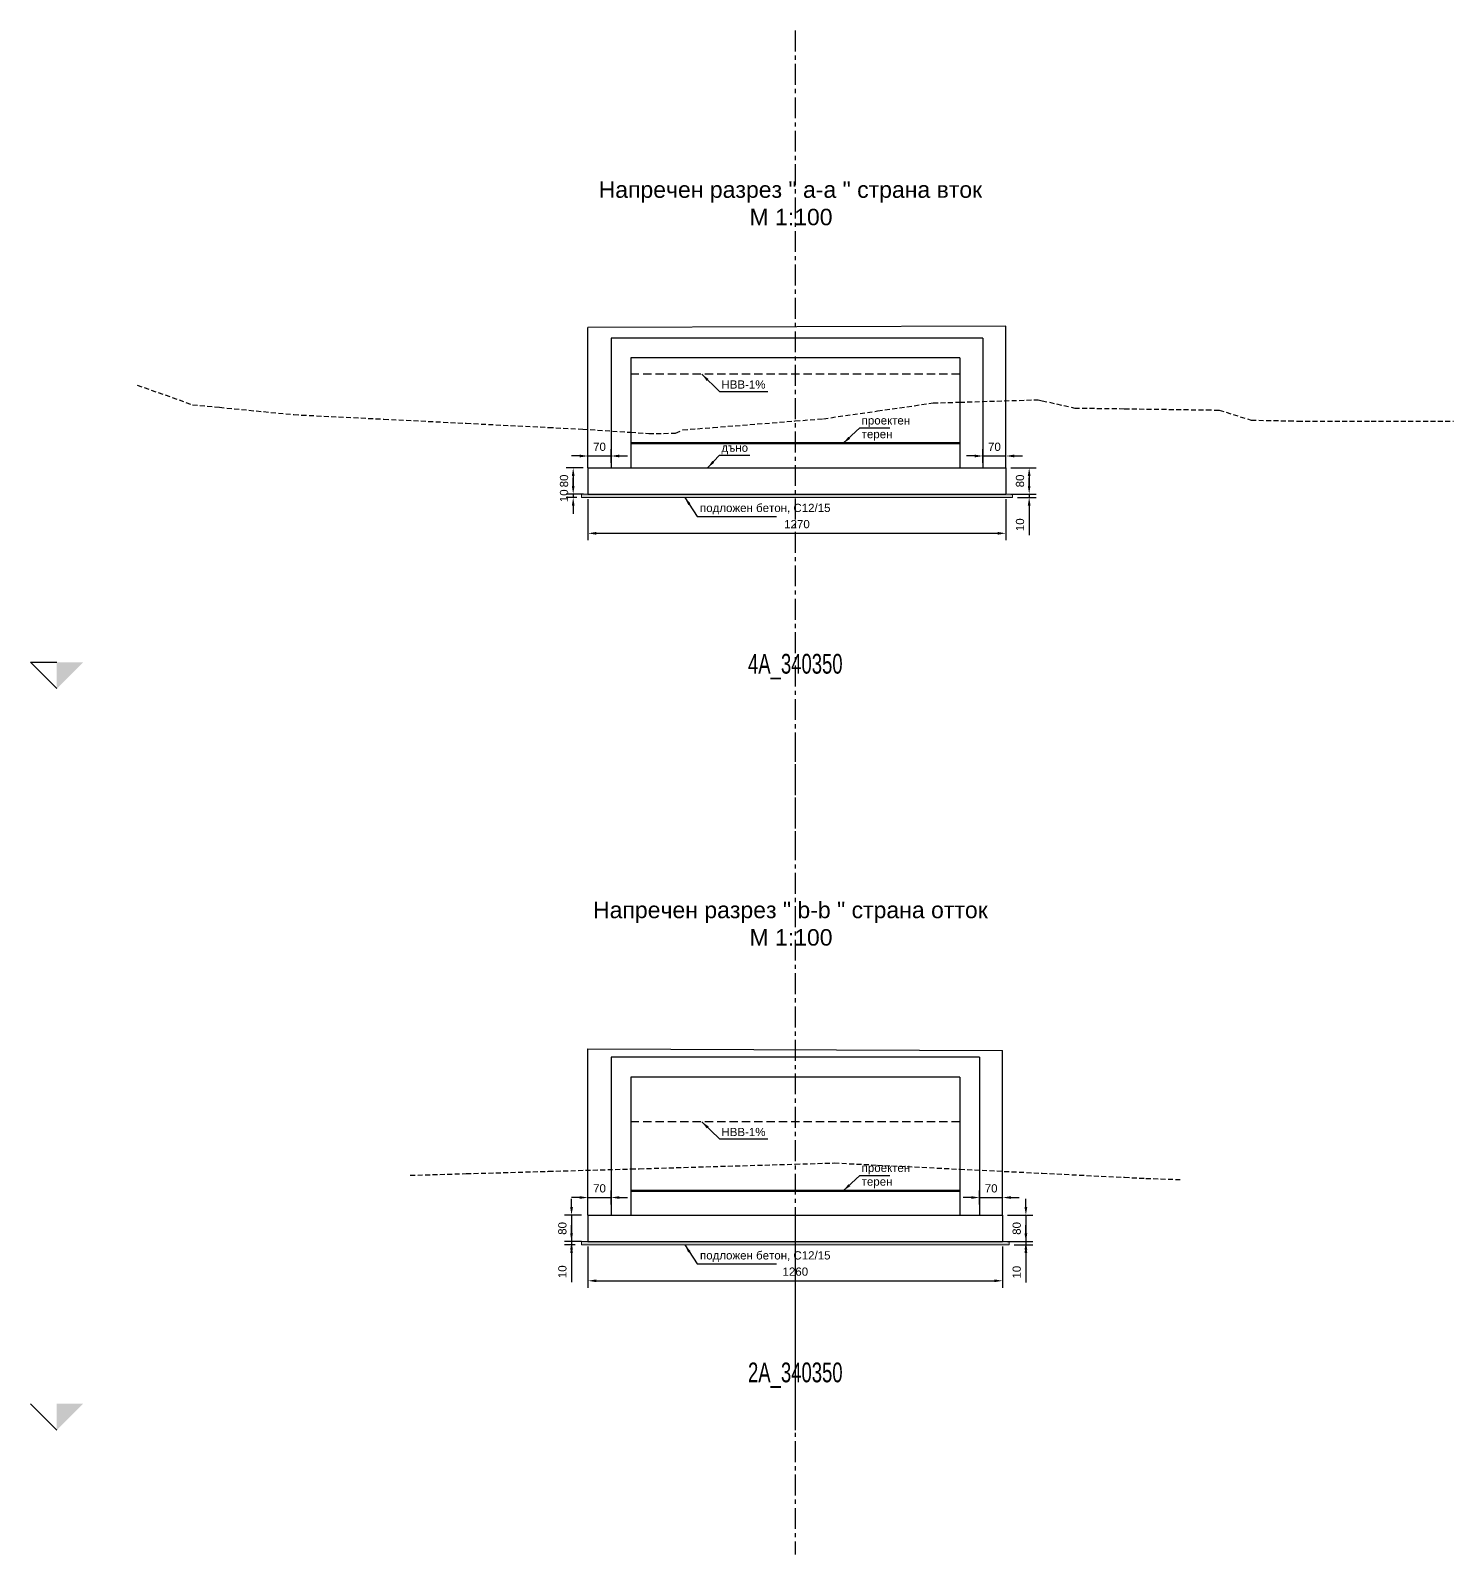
# Model space of a CAD drawing. Header units: centimetres. Extents: x 8495135 to 959133560, y 4530079 to 463453963.
# Drawn here: x 958985873 to 958990197, y 463405546 to 463410178 of the extents above; entities that cross this region are included whole.
import ezdxf
from ezdxf.enums import TextEntityAlignment as Align

# ---------------------------------------------------------------- set-up
doc = ezdxf.new("R2010")
doc.units = ezdxf.units.CM
doc.header["$LTSCALE"] = 0.1
doc.linetypes.add('CENTER', pattern=[50.8, 31.75, -6.35, 6.35, -6.35])
doc.linetypes.add('DASHED', pattern=[0.75, 0.5, -0.25])
for name, color, linetype, lineweight in [('31_VERT_ALIGNM', 1, 'Continuous', 50), ('dimension', 1, 'Continuous', 20), ('golemi syoryjenia', 161, 'Continuous', 35)]:
    doc.layers.add(name, color=color, linetype=linetype, lineweight=lineweight)
for name, color, linetype in [('40_PROFILE_NUMBER', 7, 'Continuous'), ('40_REF_ELEV', 7, 'Continuous'), ('br_dimension', 1, 'Continuous'), ('br_hatch_dark', 8, 'Continuous'), ('br_hatch_tumen', 8, 'Continuous'), ('br_view_yellow', 2, 'Continuous'), ('hatch', 253, 'Continuous'), ('Kustendilska voda', 12, 'Continuous')]:
    doc.layers.add(name, color=color, linetype=linetype)
doc.styles.add('MM 1 to 100', font='arial.ttf', dxfattribs={"height": 25})
doc.styles.add('MM 1 to 150', font='arial.ttf', dxfattribs={"height": 37.5})
doc.styles.add('MM_ARIAL', font='arial.ttf')
doc.styles.add('PLATEIA', font='CGSAPPS.SHX')
doc.dimstyles.new('MM DIM 1 to 100', dxfattribs={"dimscale": 10, "dimtxt": 2.5, "dimasz": 2.5, "dimexe": 2.1, "dimexo": 1.5, "dimgap": 1.5, "dimtad": 1, "dimdec": 0, "dimdsep": 46, "dimtxsty": 'MM_ARIAL', "dimcen": 3, "dimclrd": 1, "dimclre": 1, "dimclrt": 7, "dimaunit": 2, "dimadec": 1, "dimazin": 0, "dimtp": 100, "dimtm": 3, "dimtfac": 1, "dimtdec": 0, "dimtix": 1, "dimtmove": 0, "dimatfit": 3, "dimfxl": 0, "dimtolj": 1, "dimtzin": 0, "dimarcsym": 0})

# ---------------------------------------------------------------- blocks, each defined once
blk = doc.blocks.new('*D195')
at = {"layer": 'golemi syoryjenia', "color": 1, "lineweight": -2, "transparency": 16777216}
for p, q in [((958988907.7, 463408793.7), (958988907.7, 463408818.7)), ((958988852.1, 463408768.7), (958988928.7, 463408768.7)), ((958988907.7, 463408768.7), (958988907.7, 463408758.7)), ((958988872.1, 463408758.7), (958988928.7, 463408758.7)), ((958988907.7, 463408733.7), (958988907.7, 463408644))]:
    blk.add_line(p, q, dxfattribs=at)
at = {"layer": 'golemi syoryjenia', "color": 1, "transparency": 16777216}
for points in [[(958988903.5, 463408793.7), (958988911.8, 463408793.7), (958988907.7, 463408768.7)], [(958988903.5, 463408733.7), (958988911.8, 463408733.7), (958988907.7, 463408758.7)]]:
    blk.add_solid(points, dxfattribs=at)
at = {"layer": 'golemi syoryjenia', "color": 7, "transparency": 16777216, "insert": (958988879.9, 463408675.7), "char_height": 25, "attachment_point": 5, "rotation": 90, "style": 'MM_ARIAL'}
blk.add_mtext('\\A1;10', dxfattribs=at)
blk = doc.blocks.new('*D196')
at = {"layer": 'golemi syoryjenia', "color": 1, "lineweight": -2, "transparency": 16777216}
for p, q in [((958988852.1, 463408848.7), (958988928.7, 463408848.7)), ((958988907.7, 463408823.7), (958988907.7, 463408793.7)), ((958988852.1, 463408768.7), (958988928.7, 463408768.7))]:
    blk.add_line(p, q, dxfattribs=at)
at = {"layer": 'golemi syoryjenia', "color": 1, "transparency": 16777216}
for points in [[(958988903.5, 463408823.7), (958988911.8, 463408823.7), (958988907.7, 463408848.7)], [(958988903.5, 463408793.7), (958988911.8, 463408793.7), (958988907.7, 463408768.7)]]:
    blk.add_solid(points, dxfattribs=at)
at = {"layer": 'golemi syoryjenia', "color": 7, "transparency": 16777216, "insert": (958988879.9, 463408808.7), "char_height": 25, "attachment_point": 5, "rotation": 90, "style": 'MM_ARIAL'}
blk.add_mtext('\\A1;80', dxfattribs=at)
blk = doc.blocks.new('*D197')
at = {"layer": 'golemi syoryjenia', "color": 1, "lineweight": -2, "transparency": 16777216}
for p, q in [((958987567.1, 463408753.7), (958987567.1, 463408628.6)), ((958988837.1, 463408753.7), (958988837.1, 463408628.6)), ((958987592.1, 463408649.6), (958988812.1, 463408649.6))]:
    blk.add_line(p, q, dxfattribs=at)
at = {"layer": 'golemi syoryjenia', "color": 1, "transparency": 16777216}
for points in [[(958987592.1, 463408653.7), (958987592.1, 463408645.4), (958987567.1, 463408649.6)], [(958988812.1, 463408653.7), (958988812.1, 463408645.4), (958988837.1, 463408649.6)]]:
    blk.add_solid(points, dxfattribs=at)
at = {"layer": 'golemi syoryjenia', "color": 7, "transparency": 16777216, "insert": (958988202.1, 463408677.3), "char_height": 25, "attachment_point": 5, "style": 'MM_ARIAL'}
blk.add_mtext('\\A1;1270', dxfattribs=at)
blk = doc.blocks.new('*D198')
at = {"layer": 'br_view_yellow', "color": 1, "lineweight": -2, "transparency": 16777216}
for p, q in [((958987552.1, 463408848.7), (958987501.1, 463408848.7)), ((958987522.1, 463408823.7), (958987522.1, 463408793.7)), ((958987553, 463408768.7), (958987501.1, 463408768.7))]:
    blk.add_line(p, q, dxfattribs=at)
at = {"layer": 'br_view_yellow', "color": 1, "transparency": 16777216}
for points in [[(958987518, 463408823.7), (958987526.3, 463408823.7), (958987522.1, 463408848.7)], [(958987518, 463408793.7), (958987526.3, 463408793.7), (958987522.1, 463408768.7)]]:
    blk.add_solid(points, dxfattribs=at)
at = {"layer": 'br_view_yellow', "color": 7, "transparency": 16777216, "insert": (958987494.4, 463408808.7), "char_height": 25, "attachment_point": 5, "rotation": 90, "style": 'MM_ARIAL'}
blk.add_mtext('\\A1;80', dxfattribs=at)
blk = doc.blocks.new('*D199')
at = {"layer": 'golemi syoryjenia', "color": 1, "lineweight": -2, "transparency": 16777216}
for p, q in [((958987522.1, 463408793.7), (958987522.1, 463408818.7)), ((958987553, 463408768.7), (958987501.1, 463408768.7)), ((958987522.1, 463408768.7), (958987522.1, 463408758.7)), ((958987533, 463408758.7), (958987501.1, 463408758.7)), ((958987522.1, 463408733.7), (958987522.1, 463408708.7))]:
    blk.add_line(p, q, dxfattribs=at)
at = {"layer": 'golemi syoryjenia', "color": 1, "transparency": 16777216}
for points in [[(958987518, 463408793.7), (958987526.3, 463408793.7), (958987522.1, 463408768.7)], [(958987518, 463408733.7), (958987526.3, 463408733.7), (958987522.1, 463408758.7)]]:
    blk.add_solid(points, dxfattribs=at)
at = {"layer": 'golemi syoryjenia', "color": 7, "transparency": 16777216, "insert": (958987494.4, 463408763.7), "char_height": 25, "attachment_point": 5, "rotation": 90, "style": 'MM_ARIAL'}
blk.add_mtext('\\A1;10', dxfattribs=at)
blk = doc.blocks.new('*D200')
at = {"layer": 'golemi syoryjenia', "color": 1, "lineweight": -2, "transparency": 16777216}
for p, q in [((958987567.1, 463408863.7), (958987567.1, 463408905.6)), ((958987637.1, 463408863.7), (958987637.1, 463408905.6)), ((958987542.1, 463408884.6), (958987517.1, 463408884.6)), ((958987567.1, 463408884.6), (958987637.1, 463408884.6)), ((958987662.1, 463408884.6), (958987687.1, 463408884.6))]:
    blk.add_line(p, q, dxfattribs=at)
at = {"layer": 'golemi syoryjenia', "color": 1, "transparency": 16777216}
for points in [[(958987542.1, 463408888.8), (958987542.1, 463408880.4), (958987567.1, 463408884.6)], [(958987662.1, 463408888.8), (958987662.1, 463408880.4), (958987637.1, 463408884.6)]]:
    blk.add_solid(points, dxfattribs=at)
at = {"layer": 'golemi syoryjenia', "color": 7, "transparency": 16777216, "insert": (958987602.1, 463408912.4), "char_height": 25, "attachment_point": 5, "style": 'MM_ARIAL'}
blk.add_mtext('\\A1;70', dxfattribs=at)
blk = doc.blocks.new('*D201')
at = {"layer": 'golemi syoryjenia', "color": 1, "lineweight": -2, "transparency": 16777216}
for p, q in [((958988767.1, 463408863.7), (958988767.1, 463408905.6)), ((958988837.1, 463408863.7), (958988837.1, 463408905.6)), ((958988742.1, 463408884.6), (958988717.1, 463408884.6)), ((958988767.1, 463408884.6), (958988837.1, 463408884.6)), ((958988862.1, 463408884.6), (958988887.1, 463408884.6))]:
    blk.add_line(p, q, dxfattribs=at)
at = {"layer": 'golemi syoryjenia', "color": 1, "transparency": 16777216}
for points in [[(958988742.1, 463408888.8), (958988742.1, 463408880.4), (958988767.1, 463408884.6)], [(958988862.1, 463408888.8), (958988862.1, 463408880.4), (958988837.1, 463408884.6)]]:
    blk.add_solid(points, dxfattribs=at)
at = {"layer": 'golemi syoryjenia', "color": 7, "transparency": 16777216, "insert": (958988802.1, 463408912.4), "char_height": 25, "attachment_point": 5, "style": 'MM_ARIAL'}
blk.add_mtext('\\A1;70', dxfattribs=at)
blk = doc.blocks.new('*D205')
at = {"layer": 'golemi syoryjenia', "color": 1, "lineweight": -2, "transparency": 16777216}
for p, q in [((958988897.7, 463406522.1), (958988897.7, 463406547.1)), ((958988842.1, 463406497.1), (958988918.7, 463406497.1)), ((958988897.7, 463406497.1), (958988897.7, 463406487.1)), ((958988862.1, 463406487.1), (958988918.7, 463406487.1)), ((958988897.7, 463406462.1), (958988897.7, 463406372.3))]:
    blk.add_line(p, q, dxfattribs=at)
at = {"layer": 'golemi syoryjenia', "color": 1, "transparency": 16777216}
for points in [[(958988893.5, 463406522.1), (958988901.9, 463406522.1), (958988897.7, 463406497.1)], [(958988893.5, 463406462.1), (958988901.9, 463406462.1), (958988897.7, 463406487.1)]]:
    blk.add_solid(points, dxfattribs=at)
at = {"layer": 'golemi syoryjenia', "color": 7, "transparency": 16777216, "insert": (958988869.9, 463406404), "char_height": 25, "attachment_point": 5, "rotation": 90, "style": 'MM_ARIAL'}
blk.add_mtext('\\A1;10', dxfattribs=at)
blk = doc.blocks.new('*D206')
at = {"layer": 'golemi syoryjenia', "color": 1, "lineweight": -2, "transparency": 16777216}
for p, q in [((958988897.7, 463406602.1), (958988897.7, 463406627.1)), ((958988842.1, 463406577.1), (958988918.7, 463406577.1)), ((958988897.7, 463406577.1), (958988897.7, 463406497.1)), ((958988842.1, 463406497.1), (958988918.7, 463406497.1)), ((958988897.7, 463406472.1), (958988897.7, 463406447.1))]:
    blk.add_line(p, q, dxfattribs=at)
at = {"layer": 'golemi syoryjenia', "color": 1, "transparency": 16777216}
for points in [[(958988893.5, 463406602.1), (958988901.9, 463406602.1), (958988897.7, 463406577.1)], [(958988893.5, 463406472.1), (958988901.9, 463406472.1), (958988897.7, 463406497.1)]]:
    blk.add_solid(points, dxfattribs=at)
at = {"layer": 'golemi syoryjenia', "color": 7, "transparency": 16777216, "insert": (958988869.9, 463406537.1), "char_height": 25, "attachment_point": 5, "rotation": 90, "style": 'MM_ARIAL'}
blk.add_mtext('\\A1;80', dxfattribs=at)
blk = doc.blocks.new('*D207')
at = {"layer": 'golemi syoryjenia', "color": 1, "lineweight": -2, "transparency": 16777216}
for p, q in [((958987567.1, 463406482.1), (958987567.1, 463406356.9)), ((958988827.1, 463406482.1), (958988827.1, 463406356.9)), ((958987592.1, 463406377.9), (958988802.1, 463406377.9))]:
    blk.add_line(p, q, dxfattribs=at)
at = {"layer": 'golemi syoryjenia', "color": 1, "transparency": 16777216}
for points in [[(958987592.1, 463406382), (958987592.1, 463406373.7), (958987567.1, 463406377.9)], [(958988802.1, 463406382), (958988802.1, 463406373.7), (958988827.1, 463406377.9)]]:
    blk.add_solid(points, dxfattribs=at)
at = {"layer": 'golemi syoryjenia', "color": 7, "transparency": 16777216, "insert": (958988197.1, 463406405.6), "char_height": 25, "attachment_point": 5, "style": 'MM_ARIAL'}
blk.add_mtext('\\A1;1260', dxfattribs=at)
blk = doc.blocks.new('*D208')
at = {"layer": 'br_view_yellow', "color": 1, "lineweight": -2, "transparency": 16777216}
for p, q in [((958987517.1, 463406602.1), (958987517.1, 463406627.1)), ((958987547.1, 463406577.1), (958987496.1, 463406577.1)), ((958987517.1, 463406577.1), (958987517.1, 463406497.1)), ((958987547.1, 463406497.1), (958987496.1, 463406497.1)), ((958987517.1, 463406472.1), (958987517.1, 463406447.1))]:
    blk.add_line(p, q, dxfattribs=at)
at = {"layer": 'br_view_yellow', "color": 1, "transparency": 16777216}
for points in [[(958987513, 463406602.1), (958987521.3, 463406602.1), (958987517.1, 463406577.1)], [(958987513, 463406472.1), (958987521.3, 463406472.1), (958987517.1, 463406497.1)]]:
    blk.add_solid(points, dxfattribs=at)
at = {"layer": 'br_view_yellow', "color": 7, "transparency": 16777216, "insert": (958987489.4, 463406537.1), "char_height": 25, "attachment_point": 5, "rotation": 90, "style": 'MM_ARIAL'}
blk.add_mtext('\\A1;80', dxfattribs=at)
blk = doc.blocks.new('*D209')
at = {"layer": 'golemi syoryjenia', "color": 1, "lineweight": -2, "transparency": 16777216}
for p, q in [((958987517.1, 463406522.1), (958987517.1, 463406547.1)), ((958987547.1, 463406497.1), (958987496.1, 463406497.1)), ((958987517.1, 463406497.1), (958987517.1, 463406487.1)), ((958987528, 463406487.1), (958987496.1, 463406487.1)), ((958987517.1, 463406462.1), (958987517.1, 463406373.7))]:
    blk.add_line(p, q, dxfattribs=at)
at = {"layer": 'golemi syoryjenia', "color": 1, "transparency": 16777216}
for points in [[(958987513, 463406522.1), (958987521.3, 463406522.1), (958987517.1, 463406497.1)], [(958987513, 463406462.1), (958987521.3, 463406462.1), (958987517.1, 463406487.1)]]:
    blk.add_solid(points, dxfattribs=at)
at = {"layer": 'golemi syoryjenia', "color": 7, "transparency": 16777216, "insert": (958987489.4, 463406405.4), "char_height": 25, "attachment_point": 5, "rotation": 90, "style": 'MM_ARIAL'}
blk.add_mtext('\\A1;10', dxfattribs=at)
blk = doc.blocks.new('*D210')
at = {"layer": 'golemi syoryjenia', "color": 1, "lineweight": -2, "transparency": 16777216}
for p, q in [((958987542.1, 463406630.9), (958987517.1, 463406630.9)), ((958987567.1, 463406610.1), (958987567.1, 463406651.9)), ((958987567.1, 463406630.9), (958987637.1, 463406630.9)), ((958987637.1, 463406610.1), (958987637.1, 463406651.9)), ((958987662.1, 463406630.9), (958987687.1, 463406630.9))]:
    blk.add_line(p, q, dxfattribs=at)
at = {"layer": 'golemi syoryjenia', "color": 1, "transparency": 16777216}
for points in [[(958987542.1, 463406635.1), (958987542.1, 463406626.8), (958987567.1, 463406630.9)], [(958987662.1, 463406635.1), (958987662.1, 463406626.8), (958987637.1, 463406630.9)]]:
    blk.add_solid(points, dxfattribs=at)
at = {"layer": 'golemi syoryjenia', "color": 7, "transparency": 16777216, "insert": (958987602.1, 463406658.7), "char_height": 25, "attachment_point": 5, "style": 'MM_ARIAL'}
blk.add_mtext('\\A1;70', dxfattribs=at)
blk = doc.blocks.new('*D211')
at = {"layer": 'golemi syoryjenia', "color": 1, "lineweight": -2, "transparency": 16777216}
for p, q in [((958988732.1, 463406630.9), (958988707.1, 463406630.9)), ((958988757.1, 463406610.1), (958988757.1, 463406651.9)), ((958988757.1, 463406630.9), (958988827.1, 463406630.9)), ((958988827.1, 463406592.1), (958988827.1, 463406651.9)), ((958988852.1, 463406630.9), (958988877.1, 463406630.9))]:
    blk.add_line(p, q, dxfattribs=at)
at = {"layer": 'golemi syoryjenia', "color": 1, "transparency": 16777216}
for points in [[(958988732.1, 463406635.1), (958988732.1, 463406626.8), (958988757.1, 463406630.9)], [(958988852.1, 463406635.1), (958988852.1, 463406626.8), (958988827.1, 463406630.9)]]:
    blk.add_solid(points, dxfattribs=at)
at = {"layer": 'golemi syoryjenia', "color": 7, "transparency": 16777216, "insert": (958988792.1, 463406658.7), "char_height": 25, "attachment_point": 5, "style": 'MM_ARIAL'}
blk.add_mtext('\\A1;70', dxfattribs=at)

msp = doc.modelspace()

# ---------------------------------------------------------------- hatches: boundary and pattern name
at = {"layer": 'hatch'}
h = msp.add_hatch(color=256, dxfattribs=at)
h.dxf.hatch_style = 2
h.paths.add_polyline_path([(958988187.05, 463408768.73), (958987567.07, 463408768.73), (958987547.07, 463408768.73), (958987547.07, 463408758.73), (958988187.05, 463408758.73)])
h.paths.add_polyline_path([(958988857.05, 463408768.73), (958988837.05, 463408768.73), (958988187.05, 463408768.73), (958988187.05, 463408758.73), (958988837.05, 463408758.73), (958988857.05, 463408758.73)])
h = msp.add_hatch(color=256, dxfattribs=at)
h.dxf.hatch_style = 2
h.paths.add_polyline_path([(958988192.07, 463406497.05), (958987567.07, 463406497.05), (958987547.07, 463406497.05), (958987547.07, 463406487.05), (958988192.07, 463406487.05)])
h.paths.add_polyline_path([(958988847.07, 463406497.05), (958988827.07, 463406497.05), (958988192.07, 463406497.05), (958988192.07, 463406487.05), (958988827.07, 463406487.05), (958988847.07, 463406487.05)])

# ---------------------------------------------------------------- linework, layer by layer
at = {"layer": '31_VERT_ALIGNM'}
for p, q in [((958988697.07, 463408923.07), (958987697.07, 463408923.07)), ((958988697.07, 463406651.39), (958987697.07, 463406651.39))]:
    msp.add_line(p, q, dxfattribs=at)
at = {"layer": '40_REF_ELEV'}
for p, q in [((958985953.07, 463408177.78), (958985873.07, 463408257.78)), ((958985873.07, 463408257.78), (958985953.07, 463408257.78)), ((958985953.07, 463405924.1), (958985873.07, 463406004.1))]:
    msp.add_line(p, q, dxfattribs=at)
for points in [[(958985953.07, 463408177.78), (958986033.07, 463408257.78), (958985953.07, 463408257.78)], [(958985953.07, 463405924.1), (958986033.07, 463406004.1), (958985953.07, 463406004.1)]]:
    msp.add_solid(points, dxfattribs=at)
at = {"layer": 'br_dimension', "linetype": 'CENTER', "ltscale": 20}
for p, q in [((958988197.07, 463410177.78), (958988197.07, 463407689)), ((958988197.07, 463408024.1), (958988197.07, 463405545.99))]:
    msp.add_line(p, q, dxfattribs=at)
at = {"layer": 'br_hatch_dark', "linetype": 'DASHED', "ltscale": 300}
for points in [[(958986197.07, 463409099.99), (958986365.37, 463409040.49), (958986447.07, 463409032.49), (958986673.27, 463409010.29), (958986697.07, 463409009.09), (958986947.07, 463408996.59), (958987197.07, 463408983.99), (958987447.07, 463408971.49), (958987551.47, 463408966.19), (958987697.07, 463408956.69), (958987751.87, 463408953.09), (958987833.47, 463408953.69), (958987855.37, 463408963.99), (958987947.07, 463408971.19), (958988197.07, 463408990.99), (958988282.47, 463408997.79), (958988447.07, 463409021.49), (958988615.97, 463409045.69), (958988697.07, 463409048.19), (958988934.97, 463409055.49), (958988947.07, 463409052.69), (958989046.07, 463409030.39), (958989197.07, 463409028.19), (958989447.07, 463409024.69), (958989484.67, 463409024.09), (958989582.67, 463408993.69), (958989697.07, 463408991.39), (958989723.97, 463408990.79), (958989947.07, 463408990.69), (958990197.07, 463408990.59)], [(958987027.22, 463406698.61), (958987197.07, 463406703.5), (958987447.07, 463406710.6), (958987697.07, 463406717.8), (958987722.77, 463406718.5), (958987947.07, 463406725.1), (958988197.07, 463406732.5), (958988315.47, 463406736), (958988447.07, 463406729.5), (958988697.07, 463406717.1), (958988947.07, 463406704.8), (958989197.07, 463406692.4), (958989262.07, 463406689.2), (958989366.92, 463406685.57)]]:
    msp.add_lwpolyline(points, dxfattribs=at)
at = {"layer": 'br_hatch_tumen'}
for p, q in [((958987567.07, 463408848.73), (958987567.07, 463409274.71)), ((958988837.05, 463408848.73), (958988837.05, 463409279.23)), ((958987567.07, 463406577.05), (958987567.07, 463407082.73)), ((958988827.07, 463406577.05), (958988827.07, 463407078.25)), ((958988197.07, 463406577.05), (958988197.07, 463405924.1))]:
    msp.add_line(p, q, dxfattribs=at)
at = {"layer": 'br_view_yellow'}
for p, q in [((958988837.05, 463409279.23), (958987567.07, 463409274.71)), ((958988767.07, 463409243.07), (958987637.07, 463409243.07)), ((958987637.07, 463409243.07), (958987637.07, 463408848.73)), ((958988767.07, 463409243.07), (958988767.07, 463408848.73)), ((958987697.07, 463409183.07), (958987697.07, 463408848.73)), ((958988697.1, 463409183.07), (958987697.07, 463409183.07)), ((958988697.07, 463409183.07), (958988697.07, 463408848.73)), ((958987567.07, 463408848.73), (958987567.07, 463408768.73)), ((958987567.07, 463408848.73), (958988837.05, 463408848.73)), ((958988837.05, 463408848.73), (958988837.05, 463408768.73)), ((958987567.07, 463408768.73), (958988837.05, 463408768.73)), ((958987567.07, 463407082.73), (958988827.07, 463407078.25)), ((958987637.07, 463407057.12), (958987637.07, 463406577.05)), ((958988757.07, 463407057.12), (958987637.07, 463407057.12)), ((958988757.07, 463407057.12), (958988757.07, 463406577.05)), ((958987697.07, 463406997.12), (958987697.07, 463406577.05)), ((958988697.07, 463406997.12), (958987697.07, 463406997.12)), ((958988697.07, 463406997.12), (958988697.07, 463406577.05)), ((958987567.07, 463406577.05), (958987567.07, 463406497.05)), ((958987567.07, 463406577.05), (958988827.07, 463406577.05)), ((958988827.07, 463406577.05), (958988827.07, 463406497.05)), ((958987567.07, 463406497.05), (958988827.07, 463406497.05))]:
    msp.add_line(p, q, dxfattribs=at)
at = {"layer": 'dimension'}
for points in [[(958987567.07, 463408768.73), (958987547.07, 463408768.73), (958987547.07, 463408758.73), (958988857.05, 463408758.73), (958988857.05, 463408768.73), (958988837.05, 463408768.73)], [(958987567.07, 463406497.05), (958987547.07, 463406497.05), (958987547.07, 463406487.05), (958988847.07, 463406487.05), (958988847.07, 463406497.05), (958988827.07, 463406497.05)]]:
    msp.add_lwpolyline(points, dxfattribs=at)
at = {"layer": 'Kustendilska voda', "color": 1, "linetype": 'DASHED', "ltscale": 500}
for p, q in [((958988697.07, 463409133.07), (958987697.07, 463409133.07)), ((958988697.07, 463406861.39), (958987697.07, 463406861.39))]:
    msp.add_line(p, q, dxfattribs=at)

# ---------------------------------------------------------------- texts
at = {"layer": '40_PROFILE_NUMBER', "style": 'PLATEIA', "width": 0.7}
for s, p in [('4A_340350', (958988197.07, 463408223.13)), ('2A_340350', (958988197.07, 463406069.45))]:
    msp.add_text(s, height=60, dxfattribs=at).set_placement(p, align=Align.CENTER)
at = {"layer": 'br_view_yellow'}
for s, insert, char_height, width, attachment_point, style in [('\\pi256.02;Напречен разрез " a-a " страна вток \\P\\pi714.35;М 1:100', (958987343.43, 463409719.17), 50.0003, 1518.3258, 1, 'MM 1 to 150'), ('HBB-1%', (958987972.65, 463409114.37), 25, 179.6726, 1, 'MM 1 to 100'), ('проектен терен', (958988398.71, 463409005.26), 25, 179.6726, 1, 'MM 1 to 100'), ('дъно', (958987972.63, 463408922.33), 25, 179.6726, 1, 'MM 1 to 100'), ('подложен бетон, C12/15', (958988303.93, 463408739.35), 25, 693.6032, 3, 'MM 1 to 100'), ('\\pi239.15;Напречен разрез " b-b " страна отток \\P\\pi714.35;М 1:100', (958987343.43, 463407529.9), 50.0003, 1518.3258, 1, 'MM 1 to 150'), ('HBB-1%', (958987972.65, 463406842.69), 25, 179.6726, 1, 'MM 1 to 100'), ('проектен терен', (958988398.71, 463406733.58), 25, 179.6726, 1, 'MM 1 to 100'), ('подложен бетон, C12/15', (958988303.95, 463406467.67), 25, 693.6032, 3, 'MM 1 to 100')]:
    msp.add_mtext(s, dxfattribs=dict(at, insert=insert, char_height=char_height, width=width, attachment_point=attachment_point, style=style))

# ---------------------------------------------------------------- dimensions: what is measured, and where the dimension line sits
for base, p1, p2, picture, middle in [((958987522.13, 463408768.73), (958987567.07, 463408848.73), (958987568.01, 463408768.73), '*D198', (958987494.36, 463408808.73)), ((958987517.13, 463406497.05), (958987562.07, 463406577.05), (958987562.07, 463406497.05), '*D208', (958987489.36, 463406537.05))]:
    dim = msp.add_linear_dim(base=base, p1=p1, p2=p2, angle=90, dimstyle='MM DIM 1 to 100', dxfattribs=at)
    dim.commit()
    dim.dimension.update_dxf_attribs({"geometry": picture, "text_midpoint": middle})
at = {"layer": 'golemi syoryjenia'}
for base, p1, p2, picture, middle in [((958987637.07, 463408884.6), (958987567.07, 463408848.73), (958987637.07, 463408848.73), '*D200', (958987602.07, 463408912.36)), ((958988837.05, 463408884.6), (958988767.07, 463408848.73), (958988837.05, 463408848.73), '*D201', (958988802.06, 463408912.36)), ((958988837.05, 463408649.56), (958987567.07, 463408768.73), (958988837.05, 463408768.73), '*D197', (958988202.06, 463408677.32)), ((958987637.07, 463406630.92), (958987567.07, 463406595.05), (958987637.07, 463406595.05), '*D210', (958987602.07, 463406658.68)), ((958988827.07, 463406630.92), (958988757.07, 463406595.05), (958988827.07, 463406577.05), '*D211', (958988792.07, 463406658.68)), ((958988827.07, 463406377.88), (958987567.07, 463406497.05), (958988827.07, 463406497.05), '*D207', (958988197.07, 463406405.64))]:
    dim = msp.add_linear_dim(base=base, p1=p1, p2=p2, dimstyle='MM DIM 1 to 100', dxfattribs=at)
    dim.commit()
    dim.dimension.update_dxf_attribs({"geometry": picture, "text_midpoint": middle})
for base, p1, p2, picture, middle in [((958987522.13, 463408758.73), (958987568.01, 463408768.73), (958987548.01, 463408758.73), '*D199', (958987494.36, 463408763.73)), ((958988907.67, 463408768.73), (958988837.05, 463408848.73), (958988837.05, 463408768.73), '*D196', (958988879.9, 463408808.73)), ((958988897.68, 463406497.05), (958988827.07, 463406577.05), (958988827.07, 463406497.05), '*D206', (958988869.92, 463406537.05))]:
    dim = msp.add_linear_dim(base=base, p1=p1, p2=p2, angle=90, dimstyle='MM DIM 1 to 100', dxfattribs=at)
    dim.commit()
    dim.dimension.update_dxf_attribs({"geometry": picture, "text_midpoint": middle})
for base, p1, p2, picture, middle in [((958988907.67, 463408758.73), (958988837.05, 463408768.73), (958988857.05, 463408758.73), '*D195', (958988907.67, 463408675.66)), ((958987517.13, 463406487.05), (958987562.07, 463406497.05), (958987543.01, 463406487.05), '*D209', (958987517.13, 463406405.36)), ((958988897.68, 463406487.05), (958988827.07, 463406497.05), (958988847.07, 463406487.05), '*D205', (958988897.68, 463406403.98))]:
    dim = msp.add_linear_dim(base=base, p1=p1, p2=p2, angle=90, dimstyle='MM DIM 1 to 100', dxfattribs=at)
    dim.commit()
    dim.dimension.update_dxf_attribs({"geometry": picture, "text_midpoint": middle, "dimtype": 160})

# ---------------------------------------------------------------- leaders
at = {"layer": 'br_dimension', "color": 1}
for points in [[(958987912.87, 463409133.07), (958987966.57, 463409080.69), (958988113.64, 463409080.69)], [(958988342.83, 463408923.07), (958988392.64, 463408969.67), (958988484.72, 463408969.67)], [(958987930.67, 463408848.73), (958987966.56, 463408886.74), (958988058.64, 463408886.74)], [(958987912.87, 463406861.39), (958987966.57, 463406809.01), (958988113.64, 463406809.01)], [(958988342.83, 463406651.39), (958988392.64, 463406697.99), (958988484.72, 463406697.99)]]:
    msp.add_leader(points, dimstyle='MM DIM 1 to 100', dxfattribs=at)
at = {"layer": 'golemi syoryjenia'}
for points in [[(958987861.38, 463408758.73), (958987899.17, 463408701.13), (958988139.98, 463408701.13)], [(958987861.4, 463406487.05), (958987899.19, 463406429.46), (958988140, 463406429.46)]]:
    msp.add_leader(points, dimstyle='MM DIM 1 to 100', dxfattribs=at)

doc.saveas('drawing.dxf')
